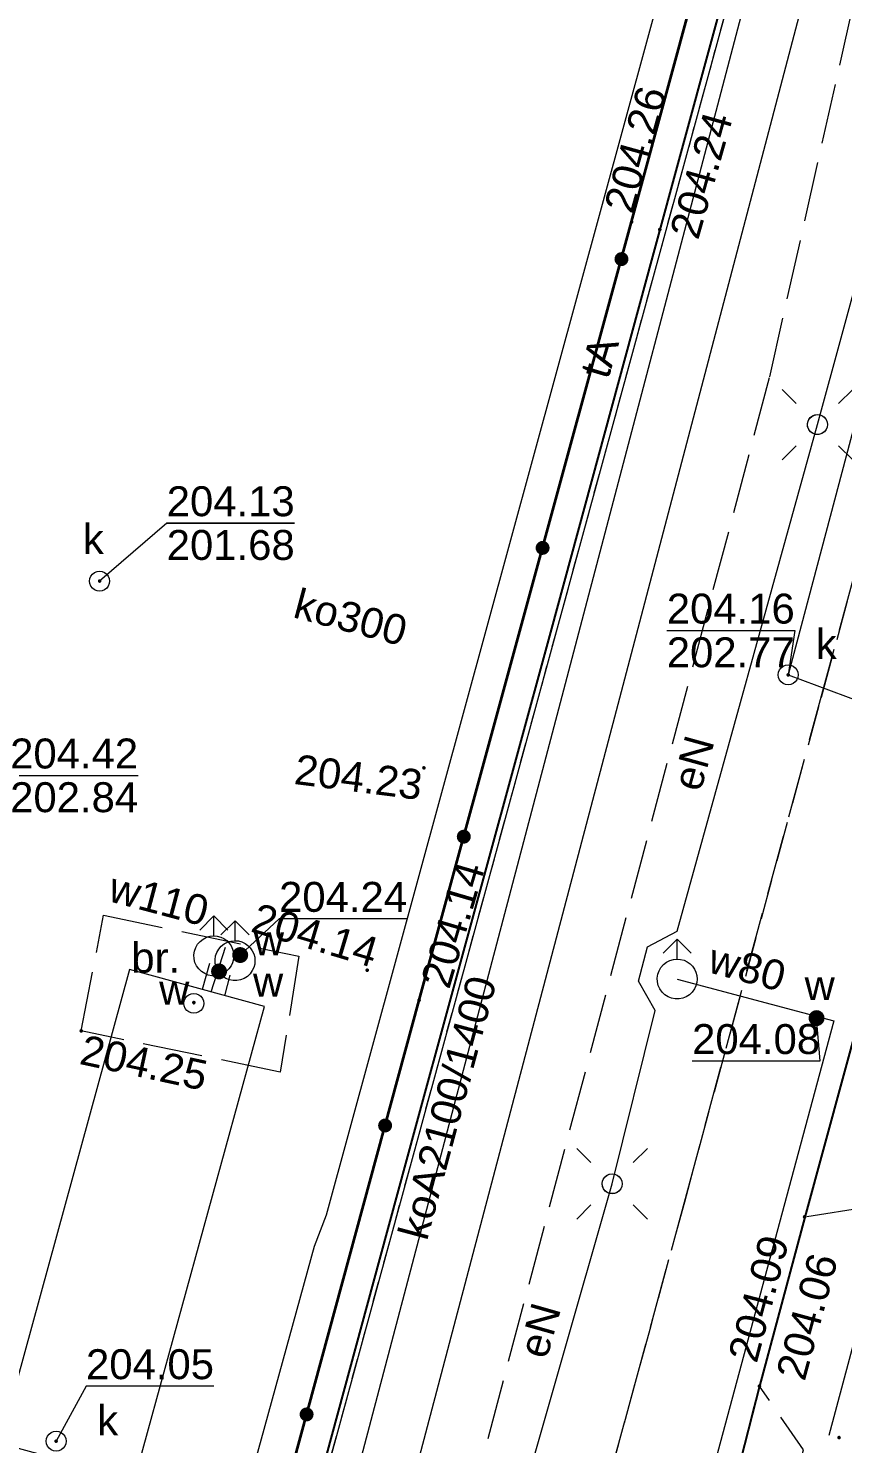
# Model space of a CAD drawing. Extents: x 0 to 7423283, y 0 to 5548300.
# Drawn here: x 7422210.94 to 7422231.33, y 5548192.99 to 5548228.45 of the extents above; entities that cross this region are included whole.
import ezdxf
from ezdxf.enums import TextEntityAlignment as Align

# ---------------------------------------------------------------- set-up
doc = ezdxf.new("R2010")
doc.units = 0
doc.header["$PDSIZE"] = 0.75
for name, pattern in [('PRZER1-1', [2, 1, -1]), ('PRZER2-1', [3, 2, -1]), ('PRZER3-1', [4, 3, -1])]:
    doc.linetypes.add(name, pattern=pattern)
doc.layers.get('0').update_dxf_attribs({"linetype": 'CONTINUOUS', "lineweight": 13})
for name, color, linetype, lineweight, true_color in [('EGBD03', 7, 'CONTINUOUS', 18, 0x008000), ('EGBU01', 7, 'PRZER1-1', 18, 0x008000), ('PTRW02_01', 7, 'CONTINUOUS', 18, 0x0a0909), ('SUPE04', 1, 'CONTINUOUS', 18, 0xff0000), ('SUPE04_O', 1, 'CONTINUOUS', 18, 0xff0000), ('SUPK01', 7, 'CONTINUOUS', 18, 0x803300), ('SUPK03', 7, 'CONTINUOUS', 18, 0x803300), ('SUPK03_O', 7, 'CONTINUOUS', 18, 0x803300), ('SUPT01', 7, 'CONTINUOUS', 18, 0xff9100), ('SUPT01_O', 7, 'CONTINUOUS', 18, 0xff9100), ('SUPW03', 5, 'CONTINUOUS', 18, 0x0000ff), ('SUPW03_O', 5, 'CONTINUOUS', 18, 0x0000ff), ('SUUS02', 7, 'CONTINUOUS', 18, 0x0a0909), ('SUUS15', 7, 'CONTINUOUS', 18, 0xff9100), ('SUUS15_O', 7, 'CONTINUOUS', 18, 0xff9100), ('SUUS22', 7, 'CONTINUOUS', 18, 0x0a0909), ('SUUS22_O', 7, 'CONTINUOUS', 18, 0x0a0909)]:
    doc.layers.add(name, color=color, linetype=linetype, lineweight=lineweight, true_color=true_color)
for name, color, linetype, lineweight in [('GELULI', 7, 'PRZER3-1', 18), ('KTCR02', 7, 'PRZER2-1', 18), ('KTCR04', 7, 'PRZER2-1', 18), ('KTJZ01', 7, 'PRZER3-1', 18), ('KTKR01', 7, 'CONTINUOUS', 25), ('KTOK05_01', 7, 'CONTINUOUS', 35), ('KTPL01', 7, 'PRZER3-1', 18), ('KTPL01_O', 7, 'PRZER3-1', 18), ('RTPW02', 7, 'CONTINUOUS', 13), ('RTPW02_O', 7, 'CONTINUOUS', 13), ('SUBP', 7, 'CONTINUOUS', 18), ('SUSM', 7, 'CONTINUOUS', 18)]:
    doc.layers.add(name, color=color, linetype=linetype, lineweight=lineweight)
for name, color, linetype, true_color in [('GUPWUB', 7, 'CONTINUOUS', 0x0a0909), ('SUPS01_05', 7, 'CONTINUOUS', 0x803300), ('SUPS01_05_O', 7, 'CONTINUOUS', 0x803300), ('SUPS01_07_O', 7, 'CONTINUOUS', 0xff9100), ('SUPS01_08', 5, 'CONTINUOUS', 0x0000ff), ('SUPS01_08_O', 5, 'CONTINUOUS', 0x0000ff), ('SUUS25', 7, 'CONTINUOUS', 0x0a0909), ('SUUS25_O', 7, 'CONTINUOUS', 0x0a0909)]:
    doc.layers.add(name, color=color, linetype=linetype, true_color=true_color)
doc.styles.add('GEO-INFO', font='Arial')

# ---------------------------------------------------------------- blocks, each defined once
blk = doc.blocks.new('KOLO')
blk.add_hatch(color=0).paths.add_polyline_path([(0, 0.5), (-0.12941, 0.482963), (-0.25, 0.433013), (-0.353553, 0.353553), (-0.433013, 0.25), (-0.482963, 0.12941), (-0.5, 0), (-0.482963, -0.12941), (-0.433013, -0.25), (-0.353553, -0.353553), (-0.25, -0.433013), (-0.12941, -0.482963), (0, -0.5), (0.12941, -0.482963), (0.25, -0.433013), (0.353553, -0.353553), (0.433013, -0.25), (0.482963, -0.12941), (0.5, 0), (0.482963, 0.12941), (0.433013, 0.25), (0.353553, 0.353553), (0.25, 0.433013), (0.12941, 0.482963)])
blk = doc.blocks.new('OKRAG_PELNY')
at = {"color": 0}
blk.add_lwpolyline([(0.5, 0), (0.482963, -0.12941), (0.433013, -0.25), (0.353553, -0.353553), (0.25, -0.433013), (0.12941, -0.482963), (0, -0.5), (-0.12941, -0.482963), (-0.25, -0.433013), (-0.353553, -0.353553), (-0.433013, -0.25), (-0.482963, -0.12941), (-0.5, 0), (-0.482963, 0.12941), (-0.433013, 0.25), (-0.353553, 0.353553), (-0.25, 0.433013), (-0.12941, 0.482963), (0, 0.5), (0.12941, 0.482963), (0.25, 0.433013), (0.353553, 0.353553), (0.433013, 0.25), (0.482963, 0.12941)], close=True, dxfattribs=at)
blk = doc.blocks.new('POINT')
at = {"color": 0}
blk.add_point((0, 0), dxfattribs=at)
blk = doc.blocks.new('SUSM01_01')
at = {"color": 0}
for points in [[(-0.353553, 0.353553), (-0.212132, 0.212132)], [(0.353553, 0.353553), (0.212132, 0.212132)], [(-0.353553, -0.353553), (-0.212132, -0.212132)], [(0.353553, -0.353553), (0.212132, -0.212132)]]:
    blk.add_lwpolyline(points, dxfattribs=at)
blk.add_lwpolyline([(0.1, 0), (0.093969, -0.034202), (0.076604, -0.064279), (0.05, -0.086603), (0.025882, -0.096593), (0, -0.1), (-0.025882, -0.096593), (-0.05, -0.086603), (-0.073305, -0.068017), (-0.090097, -0.043388), (-0.098883, -0.014904), (-0.098883, 0.014904), (-0.090097, 0.043388), (-0.073305, 0.068017), (-0.05, 0.086603), (-0.022252, 0.097493), (0.007473, 0.09972), (0.036534, 0.093087), (0.062349, 0.078183), (0.082624, 0.056332), (0.095557, 0.029476)], close=True, dxfattribs=at)
blk = doc.blocks.new('SUUS02')
at = {"color": 0}
blk.add_lwpolyline([(1, 0), (0.984808, -0.173648), (0.939693, -0.34202), (0.866025, -0.5), (0.766044, -0.642788), (0.642788, -0.766044), (0.5, -0.866025), (0.34202, -0.939693), (0.173648, -0.984808), (0, -1), (-0.173648, -0.984808), (-0.34202, -0.939693), (-0.5, -0.866025), (-0.654861, -0.75575), (-0.786053, -0.618159), (-0.888835, -0.458227), (-0.959493, -0.281733), (-0.995472, -0.095056), (-0.995472, 0.095056), (-0.959493, 0.281733), (-0.888835, 0.458227), (-0.786053, 0.618159), (-0.654861, 0.75575), (-0.5, 0.866025), (-0.327068, 0.945001), (-0.142315, 0.989821), (0.047582, 0.998867), (0.235759, 0.971812), (0.415415, 0.909632), (0.580057, 0.814576), (0.723734, 0.690079), (0.841254, 0.540641), (0.928368, 0.371662), (0.981929, 0.189251)], close=True, dxfattribs=at)
for points in [[(1, 0), (2, 0)], [(1.292893, 0.707107), (2, 0), (1.292893, -0.707107)]]:
    blk.add_lwpolyline(points, dxfattribs=at)

msp = doc.modelspace()

# ---------------------------------------------------------------- linework, layer by layer
at = {"layer": 'EGBD03', "color": 96, "linetype": 'Continuous', "lineweight": 18, "true_color": 0x008000, "elevation": 10.3}
msp.add_lwpolyline([(7422242.86, 5548281.77), (7422235.25, 5548253.94), (7422118.87, 5547827.8), (7422117.91, 5547824.68), (7422111.51, 5547801.23), (7422124.29, 5547798.44), (7422126.26, 5547805.84), (7422129.27, 5547817.04), (7422133, 5547830.19), (7422141.62, 5547861.86), (7422158.84, 5547924.97), (7422167.47, 5547956.53), (7422176.11, 5547988.16), (7422184.85, 5548019.75), (7422194.39, 5548053.5), (7422202.12, 5548083.12), (7422210.82, 5548114.83), (7422219.37, 5548146.4), (7422228, 5548178.12), (7422232.19, 5548193.55), (7422240.39, 5548223.47), (7422248.49, 5548253.1), (7422255.35, 5548278.49)], close=True, dxfattribs=at)
at = {"layer": 'EGBU01', "color": 7, "linetype": 'Continuous', "lineweight": 18, "elevation": 10.17}
msp.add_lwpolyline([(7422124.29, 5547798.44), (7422126.26, 5547805.84), (7422129.27, 5547817.04), (7422133, 5547830.19), (7422141.62, 5547861.86), (7422158.84, 5547924.97), (7422167.47, 5547956.53), (7422176.11, 5547988.16), (7422184.85, 5548019.75), (7422194.39, 5548053.5), (7422202.12, 5548083.12), (7422210.82, 5548114.83), (7422219.37, 5548146.4), (7422228, 5548178.12), (7422232.19, 5548193.55), (7422240.39, 5548223.47), (7422248.49, 5548253.1), (7422255.35, 5548278.49), (7422242.86, 5548281.77), (7422235.25, 5548253.94), (7422118.87, 5547827.8), (7422117.91, 5547824.68), (7422111.51, 5547801.23)], close=True, dxfattribs=at)
at = {"layer": 'EGBU01', "color": 96, "linetype": 'PRZER1-1', "lineweight": 18, "ltscale": 0.5, "true_color": 0x008000, "elevation": 10.18}
msp.add_lwpolyline([(7422124.29, 5547798.44), (7422126.26, 5547805.84), (7422129.27, 5547817.04), (7422133, 5547830.19), (7422141.62, 5547861.86), (7422158.84, 5547924.97), (7422167.47, 5547956.53), (7422176.11, 5547988.16), (7422184.85, 5548019.75), (7422194.39, 5548053.5), (7422202.12, 5548083.12), (7422210.82, 5548114.83), (7422219.37, 5548146.4), (7422228, 5548178.12), (7422232.19, 5548193.55), (7422240.39, 5548223.47), (7422248.49, 5548253.1), (7422255.35, 5548278.49), (7422242.86, 5548281.77), (7422235.25, 5548253.94), (7422118.87, 5547827.8), (7422117.91, 5547824.68), (7422111.51, 5547801.23)], close=True, dxfattribs=at)
at = {"layer": 'GELULI', "color": 7, "linetype": 'PRZER3-1', "lineweight": 18, "ltscale": 0.5, "elevation": 9.98}
msp.add_lwpolyline([(7422110.71, 5547781.9), (7422183.49, 5548046.2), (7422229.51, 5548219.72), (7422235.76, 5548247.6), (7422245.89, 5548283.76), (7422250.3, 5548295.64)], dxfattribs=at)
at = {"layer": 'KTCR02', "color": 7, "linetype": 'PRZER2-1', "lineweight": 18, "ltscale": 0.5, "elevation": 10.18}
msp.add_lwpolyline([(7422228.13, 5548190.05), (7422229.81, 5548190.81), (7422230.35, 5548192.83), (7422229.25, 5548194.43)], close=True, dxfattribs=at)
at = {"layer": 'KTCR04', "color": 7, "linetype": 'PRZER2-1', "lineweight": 18, "ltscale": 0.5, "elevation": 10.18}
for points in [[(7422236.72, 5548233.48), (7422233.42, 5548221.33), (7422230.73, 5548211.45), (7422227.37, 5548199.04), (7422226.52, 5548195.91), (7422222.33, 5548180.53)], [(7422228.13, 5548190.05), (7422229.25, 5548194.43), (7422230.39, 5548198.66), (7422233.313, 5548209.432), (7422233.58, 5548210.6), (7422233.98, 5548210.49), (7422234.17, 5548211.06), (7422233.78, 5548211.2), (7422238.253, 5548227.519), (7422239.264, 5548231.269)]]:
    msp.add_lwpolyline(points, dxfattribs=at)
at = {"layer": 'KTJZ01', "color": 7, "linetype": 'PRZER3-1', "lineweight": 18, "ltscale": 0.5, "elevation": 10.18}
msp.add_lwpolyline([(7422222.33, 5548180.53), (7422226.52, 5548195.91), (7422227.37, 5548199.04), (7422230.73, 5548211.45), (7422233.42, 5548221.33), (7422236.72, 5548233.48), (7422237.12, 5548235.25), (7422237.36, 5548237.69), (7422237.37, 5548239.97), (7422237.12, 5548241.91), (7422236.68, 5548243.89), (7422236.3, 5548244.47), (7422235.65, 5548244.68), (7422235.4, 5548244.7), (7422235.176, 5548244.589), (7422234.14, 5548244.12), (7422232.08, 5548243.64), (7422231.76, 5548241.81), (7422226.57, 5548222.73), (7422224.02, 5548213.32), (7422220.65, 5548200.96), (7422219.74, 5548197.61), (7422215.57, 5548182.25)], dxfattribs=at)
msp.add_lwpolyline([(7422233.47, 5548209.13), (7422235.08, 5548203.45), (7422233.89, 5548199.23), (7422230.39, 5548198.66), (7422233.313, 5548209.432)], close=True, dxfattribs=at)
at = {"layer": 'KTKR01', "color": 7, "linetype": 'Continuous', "lineweight": 25, "elevation": 10.18}
for points in [[(7422255.54, 5548278.44), (7422254.37, 5548278.76), (7422251.85, 5548277.47), (7422247.23, 5548260.57), (7422240.58, 5548236.15), (7422239.264, 5548231.269), (7422238.253, 5548227.519), (7422233.78, 5548211.2), (7422234.17, 5548211.06), (7422233.98, 5548210.49), (7422233.58, 5548210.6), (7422233.313, 5548209.432), (7422230.39, 5548198.66), (7422229.25, 5548194.43), (7422228.13, 5548190.05), (7422227.03, 5548186.04), (7422224.7, 5548177.47), (7422220.71, 5548163.09), (7422214.57, 5548140.54), (7422212.77, 5548133.9), (7422209.5, 5548121.89)], [(7422232.3, 5548243.85), (7422231.76, 5548241.81), (7422226.57, 5548222.73), (7422224.02, 5548213.32), (7422220.65, 5548200.96), (7422219.74, 5548197.61), (7422215.57, 5548182.25), (7422211.06, 5548165.58), (7422203.98, 5548140.32), (7422203.52, 5548138.52)]]:
    msp.add_lwpolyline(points, dxfattribs=at)
at = {"layer": 'KTOK05_01', "color": 7, "linetype": 'Continuous', "lineweight": 35, "elevation": 10.18}
msp.add_lwpolyline([(7422208.79, 5548160.4), (7422214.1, 5548179.68), (7422220.73, 5548204.1), (7422226.05, 5548223.6), (7422230.92, 5548241.53)], dxfattribs=at)
at = {"layer": 'KTPL01', "color": 7, "linetype": 'PRZER3-1', "lineweight": 18, "ltscale": 0.5, "elevation": 10.18}
msp.add_lwpolyline([(7422212.83, 5548206.23), (7422217.72, 5548205.2), (7422217.25, 5548202.3), (7422212.27, 5548203.33)], close=True, dxfattribs=at)
at = {"layer": 'PTRW02_01', "color": 18, "linetype": 'Continuous', "lineweight": 18, "true_color": 0x0a0909, "elevation": 10.06}
msp.add_lwpolyline([(7422230.998, 5548193.204), (7422233.639, 5548203.095), (7422237.379, 5548216.736), (7422239.999, 5548226.346), (7422241.939, 5548233.486), (7422244.639, 5548243.436), (7422253.799, 5548276.946)], dxfattribs=at)
at = {"layer": 'SUBP', "color": 5, "linetype": 'Continuous', "lineweight": 18, "true_color": 0x0000ff, "elevation": 10.22}
msp.add_lwpolyline([(7422213.6, 5548192.08), (7422216.86, 5548203.94), (7422213.48, 5548204.87), (7422210.22, 5548193)], close=True, dxfattribs=at)
at = {"layer": 'SUPE04', "color": 1, "linetype": 'Continuous', "lineweight": 18, "true_color": 0xff0000, "elevation": 10.18}
for points in [[(7422230.7, 5548218.52), (7422235.54, 5548236.27)], [(7422225.56, 5548199.5), (7422226.64, 5548203.84), (7422226.22, 5548204.58), (7422226.45, 5548205.44), (7422227.19, 5548205.83), (7422230.7, 5548218.52)], [(7422204.7, 5548123.19), (7422209.82, 5548142.05), (7422215.43, 5548162.35), (7422220.29, 5548181.04), (7422225.56, 5548199.5)]]:
    msp.add_lwpolyline(points, dxfattribs=at)
at = {"layer": 'SUPK01', "color": 36, "linetype": 'Continuous', "lineweight": 18, "true_color": 0x803300, "elevation": 10.18}
msp.add_lwpolyline([(7422230.44, 5548232.27), (7422231.07, 5548232.09), (7422234.98, 5548231.15), (7422229.97, 5548212.25), (7422233.92, 5548210.78)], dxfattribs=at)
at = {"layer": 'SUPK03', "color": 36, "linetype": 'Continuous', "lineweight": 18, "true_color": 0x803300, "elevation": 10.18}
for points in [[(7422246.292, 5548298.065), (7422241.14, 5548278.097), (7422236.048, 5548256.349), (7422234.751, 5548250.772), (7422230.734, 5548236.152), (7422224.263, 5548211.548), (7422216.283, 5548181.297), (7422207.711, 5548148.32), (7422205.731, 5548140.139), (7422203.209, 5548130.212), (7422202.408, 5548126.579), (7422201.733, 5548123.827), (7422198.604, 5548112.511), (7422191.462, 5548085.004), (7422178.862, 5548035.476), (7422171.244, 5548006.723), (7422168.863, 5547998.11), (7422166.213, 5547987.726), (7422160.363, 5547965.678), (7422152.372, 5547934.864), (7422141.211, 5547890.999), (7422127.621, 5547835.38), (7422121.72, 5547812.367), (7422117.668, 5547795.07)], [(7422247.648, 5548297.715), (7422242.5, 5548277.763), (7422237.412, 5548256.031), (7422236.109, 5548250.428), (7422232.086, 5548235.788), (7422225.617, 5548211.192), (7422217.637, 5548180.943), (7422209.069, 5548147.98), (7422207.089, 5548139.801), (7422204.571, 5548129.888), (7422203.772, 5548126.261), (7422203.087, 5548123.473), (7422199.956, 5548112.149), (7422192.818, 5548084.656), (7422180.218, 5548035.124), (7422172.596, 5548006.357), (7422170.217, 5547997.75), (7422167.567, 5547987.374), (7422161.717, 5547965.322), (7422153.728, 5547934.516), (7422142.569, 5547890.661), (7422128.979, 5547835.04), (7422123.08, 5547812.033), (7422119.032, 5547794.75)]]:
    msp.add_lwpolyline(points, dxfattribs=at)
at = {"layer": 'SUPS01_05_O', "color": 36, "linetype": 'Continuous', "lineweight": 9, "true_color": 0x803300, "elevation": 10.8, "flags": 128}
for points in [[(7422217.613, 5548216.052), (7422214.41, 5548216.053), (7422212.73, 5548214.6)], [(7422214.41, 5548216.053), (7422217.613, 5548216.052)], [(7422226.93, 5548213.363), (7422230.133, 5548213.362), (7422229.97, 5548212.25)], [(7422226.93, 5548213.363), (7422230.133, 5548213.362)], [(7422215.593, 5548194.432), (7422212.389, 5548194.432), (7422211.64, 5548193.05)]]:
    msp.add_lwpolyline(points, dxfattribs=at)
at = {"layer": 'SUPS01_07_O', "color": 30, "linetype": 'Continuous', "lineweight": 9, "true_color": 0xff9100, "elevation": 10.8, "flags": 128}
msp.add_lwpolyline([(7422210.49, 5548209.732), (7422213.693, 5548209.732)], dxfattribs=at)
at = {"layer": 'SUPS01_08_O', "color": 5, "linetype": 'Continuous', "lineweight": 9, "true_color": 0x0000ff, "elevation": 10.8, "flags": 128}
for points in [[(7422220.426, 5548206.141), (7422217.223, 5548206.141), (7422216.25, 5548205.23)], [(7422227.564, 5548202.578), (7422230.767, 5548202.578), (7422230.68, 5548203.65)]]:
    msp.add_lwpolyline(points, dxfattribs=at)
at = {"layer": 'SUPT01', "color": 30, "linetype": 'Continuous', "lineweight": 18, "true_color": 0xff9100, "elevation": 10.18}
msp.add_lwpolyline([(7422212.75, 5548178.36), (7422213.01, 5548179.07), (7422214.22, 5548183.79), (7422218.11, 5548197.94), (7422218.41, 5548198.72), (7422228.18, 5548234.54), (7422228.67, 5548235.17)], dxfattribs=at)
at = {"layer": 'SUPW03', "color": 5, "linetype": 'Continuous', "lineweight": 18, "true_color": 0x0000ff, "elevation": 10.18}
for points in [[(7422215.52, 5548204.31), (7422215.88, 5548205.43)], [(7422215.48, 5548205.02), (7422215.3, 5548204.37)], [(7422215.99, 5548204.73), (7422215.86, 5548204.21)], [(7422227.19, 5548204.63), (7422231.11, 5548203.58)], [(7422231.11, 5548203.58), (7422224.59, 5548179.33), (7422222.08, 5548170.3), (7422217.73, 5548154.2), (7422215.76, 5548146.62), (7422208.55, 5548120.34)]]:
    msp.add_lwpolyline(points, dxfattribs=at)

# ---------------------------------------------------------------- block references
at = {"layer": 'GUPWUB', "color": 18, "lineweight": 5, "true_color": 0x0a0909, "rotation": 90}
msp.add_blockref('POINT', (7422215.09, 5548204.02, 10.24), dxfattribs=at)
at = {"layer": 'KTOK05_01', "color": 7, "lineweight": 35, "xscale": 0.35, "yscale": 0.35, "rotation": 90}
for p in [(7422225.795, 5548222.667, 10.18), (7422223.821, 5548215.431, 10.18), (7422221.847, 5548208.196, 10.18), (7422219.877, 5548200.959, 10.18), (7422217.912, 5548193.721, 10.18)]:
    msp.add_blockref('KOLO', p, dxfattribs=at)
at = {"layer": 'RTPW02', "color": 7, "lineweight": 13, "xscale": 0.09, "yscale": 0.09, "rotation": 90}
for p in [(7422226.05, 5548223.6, 10.2), (7422226.754, 5548223.407, 10.2), (7422220.85, 5548209.92, 10.2), (7422219.43, 5548204.85, 10.2), (7422220.73, 5548204.1, 10.2), (7422212.27, 5548203.33, 10.2), (7422230.38, 5548198.67, 10.2), (7422229.25, 5548194.43, 10.2), (7422231.243, 5548193.141, 10.2)]:
    msp.add_blockref('KOLO', p, dxfattribs=at)
at = {"layer": 'SUPS01_05', "color": 36, "lineweight": 5, "true_color": 0x803300, "xscale": 0.09, "yscale": 0.09, "rotation": 90}
for p in [(7422212.73, 5548214.6, 10.24), (7422229.97, 5548212.25, 10.24), (7422211.64, 5548193.05, 10.24)]:
    msp.add_blockref('KOLO', p, dxfattribs=at)
at = {"layer": 'SUPS01_08', "color": 5, "lineweight": 5, "true_color": 0x0000ff, "xscale": 0.09, "yscale": 0.09, "rotation": 90}
for p in [(7422216.25, 5548205.23, 10.24), (7422215.09, 5548204.04, 10.24), (7422230.68, 5548203.65, 10.24)]:
    msp.add_blockref('KOLO', p, dxfattribs=at)
at = {"layer": 'SUSM', "color": 7, "lineweight": 18, "rotation": 90}
for name, p, xscale, yscale in [('SUSM01_01', (7422230.7, 5548218.52, 10.24), 2.5, 2.5), ('OKRAG_PELNY', (7422230.7, 5548218.52, 10.24), 0.5, 0.5), ('SUSM01_01', (7422225.56, 5548199.5, 10.24), 2.5, 2.5), ('OKRAG_PELNY', (7422225.56, 5548199.5, 10.24), 0.5, 0.5)]:
    msp.add_blockref(name, p, dxfattribs=dict(at, xscale=xscale, yscale=yscale))
at = {"layer": 'SUUS02', "color": 18, "lineweight": 18, "true_color": 0x0a0909, "xscale": 0.5, "yscale": 0.5, "rotation": 90}
for p in [(7422215.59, 5548205.21, 10.24), (7422216.12, 5548205.09, 10.24), (7422227.19, 5548204.63, 10.24)]:
    msp.add_blockref('SUUS02', p, dxfattribs=at)
at = {"layer": 'SUUS15', "color": 36, "lineweight": 18, "true_color": 0x803300, "xscale": 0.5, "yscale": 0.5, "rotation": 90}
for p in [(7422212.73, 5548214.6, 10.24), (7422229.97, 5548212.25, 10.24)]:
    msp.add_blockref('OKRAG_PELNY', p, dxfattribs=at)
at = {"layer": 'SUUS22', "color": 18, "lineweight": 18, "true_color": 0x0a0909, "xscale": 0.5, "yscale": 0.5, "rotation": 90}
for p in [(7422215.09, 5548204.02, 10.25), (7422211.64, 5548193.05, 10.25)]:
    msp.add_blockref('OKRAG_PELNY', p, dxfattribs=at)
at = {"layer": 'SUUS25', "color": 18, "lineweight": 5, "true_color": 0x0a0909, "xscale": 0.4, "yscale": 0.4}
for p, rotation in [((7422216.25, 5548205.23, 10.24), 346.0592020966558), ((7422215.72, 5548204.82, 10.24), 343.6859299261298), ((7422230.68, 5548203.65, 10.24), 343.7395878922494)]:
    msp.add_blockref('KOLO', p, dxfattribs=dict(at, rotation=rotation))

# ---------------------------------------------------------------- texts
at = {"layer": 'KTPL01_O', "color": 7, "linetype": 'Continuous', "lineweight": 0, "style": 'GEO-INFO'}
msp.add_text('br.', height=0.75, rotation=360, dxfattribs=at).set_placement((7422214.135, 5548205.181, 10.8), align=Align.MIDDLE)
at = {"layer": 'RTPW02_O', "color": 7, "linetype": 'Continuous', "lineweight": 0, "style": 'GEO-INFO'}
for s, rotation, p in [('204.26', 74.4015, (7422226.072, 5548223.773, 10.8)), ('204.24', 74.1567, (7422227.714, 5548223.123, 10.8)), ('204.23', 352.7232, (7422217.577, 5548209.519, 10.8)), ('204.14', 73.6177, (7422221.48, 5548204.35, 10.8)), ('204.14', 343.3832, (7422216.483, 5548205.828, 10.8)), ('204.25', 347.8026, (7422212.196, 5548202.507, 10.8)), ('204.09', 75.1845, (7422229.18, 5548194.98, 10.8)), ('204.06', 74.7447, (7422230.38, 5548194.53, 10.8))]:
    msp.add_text(s, height=0.75, rotation=rotation, dxfattribs=at).set_placement(p)
at = {"layer": 'SUPE04_O', "color": 1, "linetype": 'Continuous', "lineweight": 0, "true_color": 0xff0000, "style": 'GEO-INFO'}
for rotation, p in [(74.5386, (7422227.773, 5548209.295, 10.8)), (74.0667, (7422223.92, 5548195.08, 10.8))]:
    msp.add_text('eN', height=0.75, rotation=rotation, dxfattribs=at).set_placement(p)
at = {"layer": 'SUPK03_O', "color": 36, "linetype": 'Continuous', "lineweight": 0, "true_color": 0x803300, "style": 'GEO-INFO'}
for s, rotation, p in [('ko300', 345.094, (7422217.54, 5548213.7, 10.8)), ('koA2100/1400', 74.9582, (7422220.924, 5548198.047, 10.8))]:
    msp.add_text(s, height=0.75, rotation=rotation, dxfattribs=at).set_placement(p)
at = {"layer": 'SUPS01_05_O', "color": 36, "linetype": 'Continuous', "lineweight": 0, "true_color": 0x803300, "style": 'GEO-INFO'}
for s, p in [('204.13', (7422214.41, 5548216.225)), ('201.68', (7422214.41, 5548215.13)), ('204.16', (7422226.93, 5548213.535)), ('202.77', (7422226.93, 5548212.44)), ('204.05', (7422212.389, 5548194.604))]:
    msp.add_text(s, height=0.75, rotation=359.9998, dxfattribs=at).set_placement(p)
at = {"layer": 'SUPS01_07_O', "color": 30, "linetype": 'Continuous', "lineweight": 0, "true_color": 0xff9100, "style": 'GEO-INFO'}
for s, p in [('204.42', (7422210.49, 5548209.905)), ('202.84', (7422210.49, 5548208.81))]:
    msp.add_text(s, height=0.75, rotation=359.9998, dxfattribs=at).set_placement(p)
at = {"layer": 'SUPS01_08_O', "color": 5, "linetype": 'Continuous', "lineweight": 0, "true_color": 0x0000ff, "style": 'GEO-INFO'}
for s, p in [('204.24', (7422217.223, 5548206.313)), ('204.08', (7422227.564, 5548202.75))]:
    msp.add_text(s, height=0.75, rotation=359.9998, dxfattribs=at).set_placement(p)
at = {"layer": 'SUPT01_O', "color": 30, "linetype": 'Continuous', "lineweight": 0, "true_color": 0xff9100, "style": 'GEO-INFO'}
msp.add_text('tA', height=0.75, rotation=73.4258, dxfattribs=at).set_placement((7422225.46, 5548219.63, 10.8))
at = {"layer": 'SUPW03_O', "color": 5, "linetype": 'Continuous', "lineweight": 0, "true_color": 0x0000ff, "style": 'GEO-INFO'}
for s, rotation, p in [('w110', 345.1206, (7422212.91, 5548206.59, 10.8)), ('w80', 344.8758, (7422227.92, 5548204.81, 10.8))]:
    msp.add_text(s, height=0.75, rotation=rotation, dxfattribs=at).set_placement(p)
at = {"layer": 'SUUS15_O', "color": 36, "linetype": 'Continuous', "lineweight": 0, "true_color": 0x803300, "style": 'GEO-INFO'}
for p in [(7422212.31, 5548215.28, 10.8), (7422230.66, 5548212.65, 10.8)]:
    msp.add_text('k', height=0.75, rotation=359.9998, dxfattribs=at).set_placement(p)
at = {"layer": 'SUUS22_O', "color": 18, "linetype": 'Continuous', "lineweight": 0, "true_color": 0x0a0909, "style": 'GEO-INFO'}
for s, p in [('w', (7422214.22, 5548203.99, 10.8)), ('k', (7422212.67, 5548193.2, 10.8))]:
    msp.add_text(s, height=0.75, rotation=359.9998, dxfattribs=at).set_placement(p)
at = {"layer": 'SUUS25_O', "color": 18, "linetype": 'Continuous', "lineweight": 0, "true_color": 0x0a0909, "style": 'GEO-INFO'}
for p in [(7422216.59, 5548205.22, 10.8), (7422216.57, 5548204.19, 10.8), (7422230.38, 5548204.1, 10.8)]:
    msp.add_text('w', height=0.75, rotation=359.9998, dxfattribs=at).set_placement(p)

doc.saveas('drawing.dxf')
